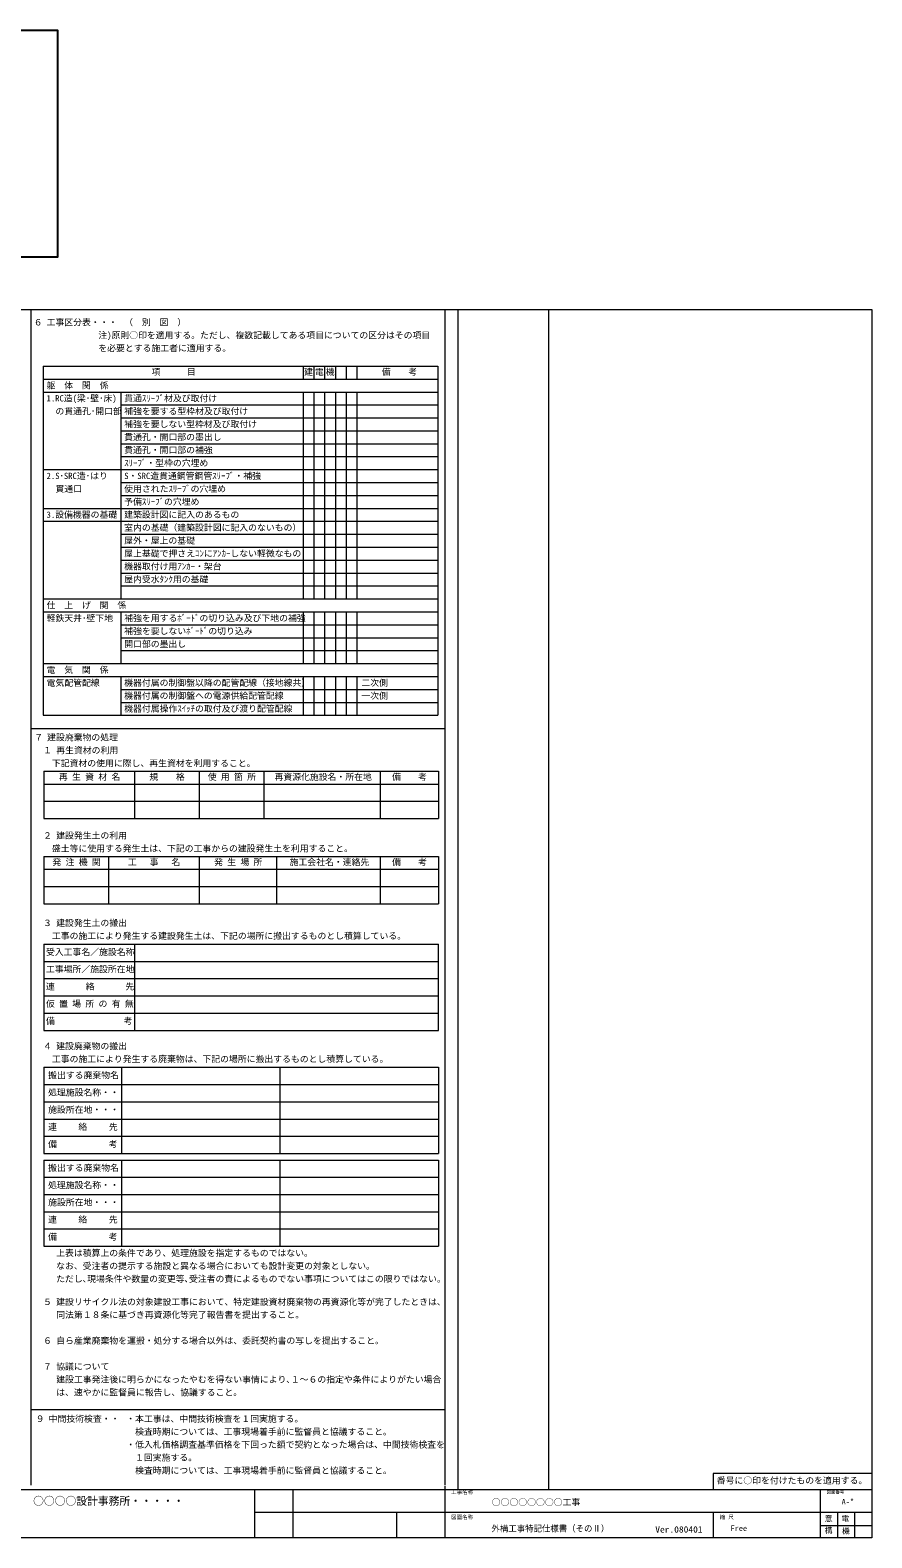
# Model space of a CAD drawing. Units: millimetres on the paper. Extents: x -692 to 396, y -285 to 415.
# Drawn here: x 6 to 396, y -285 to 415 of the extents above; entities that cross this region are included whole.
import ezdxf
from ezdxf.enums import TextEntityAlignment as Align

# ---------------------------------------------------------------- set-up
doc = ezdxf.new("R2010")
doc.units = ezdxf.units.MM
for name, color, linetype, lineweight in [('0-2_文字', 7, 'Continuous', 18), ('0-3_文字', 4, 'Continuous', 18), ('0-4', 7, 'Continuous', 18), ('0-7', 1, 'Continuous', 25), ('1-0', 5, 'Continuous', 18), ('1-1', 7, 'Continuous', 18)]:
    doc.layers.add(name, color=color, linetype=linetype, lineweight=lineweight)
doc.styles.add('ＭＳ ゴシック', font='')
doc.styles.get('ＭＳ ゴシック').set_extended_font_data('MS Gothic')

msp = doc.modelspace()

# ---------------------------------------------------------------- linework, layer by layer
at = {"layer": '0-2_文字', "color": 4}
for p, q in [((11.697, 258.723), (194.747, 258.723)), ((11.697, 258.723), (11.697, 150.723)), ((11.697, 252.723), (194.747, 252.723)), ((132.197, 258.723), (132.197, 252.723)), ((137.197, 258.723), (137.197, 252.723)), ((142.197, 258.723), (142.197, 252.723)), ((147.197, 258.723), (147.197, 252.723)), ((152.197, 258.723), (152.197, 252.723)), ((157.197, 258.723), (157.197, 252.723)), ((194.747, 258.723), (194.747, 150.723)), ((11.697, 246.723), (194.747, 246.723)), ((47.697, 246.723), (47.697, 150.723)), ((132.197, 246.723), (132.197, 192.723)), ((137.197, 246.723), (137.197, 192.723)), ((142.197, 246.723), (142.197, 192.723)), ((147.197, 246.723), (147.197, 192.723)), ((152.197, 246.723), (152.197, 192.723)), ((157.197, 246.723), (157.197, 192.723)), ((47.697, 240.723), (194.747, 240.723)), ((47.697, 234.723), (194.747, 234.723)), ((47.697, 228.723), (194.747, 228.723)), ((47.697, 222.723), (194.747, 222.723)), ((11.697, 210.723), (194.747, 210.723)), ((47.697, 216.723), (194.747, 216.723)), ((47.697, 204.723), (194.747, 204.723)), ((47.697, 198.723), (194.747, 198.723)), ((11.697, 192.723), (194.747, 192.723)), ((132.197, 192.723), (132.197, 150.723)), ((137.197, 192.723), (137.197, 150.723)), ((142.197, 192.723), (142.197, 150.723)), ((147.197, 192.723), (147.197, 150.723)), ((152.197, 192.723), (152.197, 150.723)), ((157.197, 192.723), (157.197, 150.723)), ((11.697, 186.723), (194.747, 186.723)), ((47.697, 180.723), (194.747, 180.723)), ((47.697, 174.723), (194.747, 174.723)), ((47.697, 168.723), (194.747, 168.723)), ((47.697, 162.723), (194.747, 162.723)), ((47.697, 156.723), (194.747, 156.723)), ((11.697, 150.723), (194.747, 150.723))]:
    msp.add_line(p, q, dxfattribs=at)
at = {"layer": '0-3_文字'}
for p, q in [((6, 284.958), (6, -260.558)), ((11.697, 150.723), (194.747, 150.723)), ((11.697, 150.723), (11.697, 96.723)), ((194.747, 150.723), (194.747, 96.723)), ((11.697, 144.723), (194.747, 144.723)), ((47.697, 144.723), (47.697, 120.723)), ((132.197, 144.723), (132.197, 120.723)), ((137.197, 144.723), (137.197, 120.723)), ((142.197, 144.723), (142.197, 120.723)), ((147.197, 144.723), (147.197, 120.723)), ((152.197, 144.723), (152.197, 120.723)), ((157.197, 144.723), (157.197, 120.723)), ((47.697, 138.723), (194.747, 138.723)), ((47.697, 132.723), (194.747, 132.723)), ((47.697, 126.723), (194.747, 126.723)), ((11.697, 120.723), (194.747, 120.723)), ((11.697, 114.723), (194.747, 114.723)), ((47.697, 114.723), (47.697, 96.723)), ((132.197, 114.723), (132.197, 96.723)), ((137.197, 114.723), (137.197, 96.723)), ((142.197, 114.723), (142.197, 96.723)), ((147.197, 114.723), (147.197, 96.723)), ((152.197, 114.723), (152.197, 96.723)), ((157.197, 114.723), (157.197, 96.723)), ((47.697, 108.723), (194.747, 108.723)), ((47.697, 102.723), (194.747, 102.723)), ((11.697, 96.723), (194.747, 96.723)), ((6, 90.598), (198, 90.598)), ((11.951, 70.795), (11.951, 48.795)), ((11.951, 70.795), (195, 70.795)), ((53.951, 70.795), (53.951, 48.795)), ((83.951, 70.795), (83.951, 48.795)), ((113.951, 70.795), (113.951, 48.795)), ((167.951, 70.795), (167.951, 48.795)), ((195, 70.795), (195, 48.795)), ((11.951, 64.795), (195, 64.795)), ((11.951, 56.795), (195, 56.795)), ((11.951, 48.795), (195, 48.795)), ((11.951, 31.259), (11.951, 9.259)), ((11.951, 31.259), (195, 31.259)), ((41.951, 31.259), (41.951, 9.259)), ((83.951, 31.259), (83.951, 9.259)), ((119.951, 31.259), (119.951, 9.259)), ((167.951, 31.259), (167.951, 9.259)), ((195, 31.259), (195, 9.259)), ((11.951, 25.259), (195, 25.259)), ((11.951, 17.259), (195, 17.259)), ((11.951, 17.259), (195, 17.259)), ((11.951, 9.259), (195, 9.259)), ((11.951, -9.483), (11.951, -49.483)), ((11.951, -9.483), (195, -9.483)), ((53.951, -9.483), (53.951, -49.483)), ((195, -49.483), (195, -9.483)), ((11.951, -17.483), (195, -17.483)), ((11.951, -25.483), (195, -25.483)), ((11.951, -33.483), (195, -33.483)), ((11.951, -41.483), (195, -41.483)), ((11.951, -49.483), (195, -49.483)), ((11.951, -66.634), (11.951, -106.634)), ((47.951, -66.634), (47.951, -106.634)), ((121.475, -66.634), (121.475, -106.634)), ((11.951, -74.634), (195, -74.634)), ((11.951, -82.634), (195, -82.634)), ((11.951, -90.634), (195, -90.634)), ((11.951, -98.634), (195, -98.634)), ((11.951, -106.634), (195, -106.634)), ((11.951, -109.634), (11.951, -149.634)), ((11.951, -109.634), (195, -109.634)), ((47.951, -109.634), (47.951, -149.634)), ((121.475, -109.634), (121.475, -149.634)), ((195, -109.634), (195, -149.634)), ((11.951, -117.634), (195, -117.634)), ((11.951, -125.634), (195, -125.634)), ((11.951, -133.634), (195, -133.634)), ((11.951, -141.634), (195, -141.634)), ((11.951, -149.634), (195, -149.634))]:
    msp.add_line(p, q, dxfattribs=at)
msp.add_lwpolyline([(11.951, -66.634), (195, -66.634), (195, -106.634)], dxfattribs=at)
at = {"layer": '0-4', "color": 4}
for p, q in [((204, 284.958), (204, -262.542)), ((246, 284.958), (246, -262.542))]:
    msp.add_line(p, q, dxfattribs=at)
at = {"layer": '0-7'}
msp.add_lwpolyline([(-153.718, 414.628), (18.315, 414.628), (18.315, 309.345), (-153.718, 309.345)], close=True, dxfattribs=at)
at = {"layer": '1-0', "color": 4}
msp.add_line((6, -225.422), (198, -225.422), dxfattribs=at)
at = {"layer": '1-0', "color": 7}
for p, q in [((-396, -262.542), (396, -262.542)), ((109.75, -262.542), (109.75, -284.958)), ((127.5, -262.542), (127.5, -284.958)), ((198, -260.942), (198, -284.958)), ((372, -262.542), (372, -284.958)), ((109.75, -273.042), (396, -273.042)), ((175.5, -273.042), (175.5, -284.958)), ((322.467, -273.426), (322.467, -284.958)), ((372, -279.192), (396, -279.192)), ((380, -273.042), (380, -284.958)), ((388, -273.042), (388, -284.958)), ((396, -284.958), (-396, -284.958))]:
    msp.add_line(p, q, dxfattribs=at)
msp.add_lwpolyline([(396, -255.15), (322.467, -255.15), (322.467, -262.542)], dxfattribs=at)
at = {"layer": '1-1'}
msp.add_line((198, 284.958), (198, -260.558), dxfattribs=at)
msp.add_lwpolyline([(-396, -284.958), (-396, 284.958), (396, 284.958), (396, -284.958)], dxfattribs=at)

# ---------------------------------------------------------------- texts
at = {"layer": '0-2_文字', "style": 'ＭＳ ゴシック'}
for s, p in [('６', (7.247, 276.723)), ('工事区分表・・・', (13.247, 276.723)), ('（\u3000別\u3000図\u3000）', (49.247, 276.723)), ('注)原則○印を適用する。ただし、複数記載してある項目についての区分はその項目', (37.247, 270.723)), ('を必要とする施工者に適用する。', (37.247, 264.723)), ('\u3000\u3000\u3000\u3000\u3000\u3000\u3000\u3000\u3000\u3000\u3000\u3000項\u3000\u3000\u3000目', (12.697, 253.723)), ('建', (132.697, 253.717)), ('電', (137.69, 253.723)), ('機', (142.697, 253.723)), ('   備\u3000\u3000考', (162.697, 253.723)), ('躯\u3000体\u3000関\u3000係', (13.247, 247.454)), ('1.RC造(梁･壁･床)', (13.247, 241.454)), ('貫通ｽﾘｰﾌﾞ材及び取付け', (49.247, 241.454)), ('\u3000の貫通孔･開口部', (13.247, 235.454)), ('補強を要する型枠材及び取付け', (49.247, 235.454)), ('補強を要しない型枠材及び取付け', (49.247, 229.454)), ('貫通孔・開口部の墨出し', (49.247, 223.454)), ('貫通孔・開口部の補強', (49.247, 217.454)), ('ｽﾘｰﾌﾞ・型枠の穴埋め', (49.247, 211.454)), ('2.S･SRC造･はり', (13.247, 205.454)), ('\u3000貫通口', (13.247, 199.454)), ('使用されたｽﾘｰﾌﾞの穴埋め', (49.247, 199.454)), ('S・SRC造貫通鋼管鋼管ｽﾘｰﾌﾞ・補強', (49.247, 205.454)), ('予備ｽﾘｰﾌﾞの穴埋め', (49.247, 193.454)), ('3.設備機器の基礎', (13.247, 187.454)), ('建築設計図に記入のあるもの', (49.247, 187.454)), ('室内の基礎（建築設計図に記入のないもの）', (49.247, 181.454)), ('屋外・屋上の基礎', (49.247, 175.454)), ('屋上基礎で押さえｺﾝにｱﾝｶｰしない軽微なもの', (49.247, 169.454)), ('機器取付け用ｱﾝｶｰ・架台', (49.247, 163.454)), ('屋内受水ﾀﾝｸ用の基礎', (49.247, 157.454))]:
    msp.add_text(s, height=2.933, dxfattribs=at).set_placement(p, align=Align.BOTTOM_LEFT)
at = {"layer": '0-3_文字', "color": 7, "style": 'ＭＳ ゴシック'}
for s, p in [('仕\u3000上\u3000げ\u3000関\u3000係', (13.247, 145.454)), ('軽鉄天井･壁下地', (13.247, 139.454)), ('補強を用するﾎﾞｰﾄﾞの切り込み及び下地の補強', (49.247, 139.454)), ('補強を要しないﾎﾞｰﾄﾞの切り込み', (49.247, 133.454)), ('開口部の墨出し', (49.247, 127.454)), ('電\u3000気\u3000関\u3000係', (13.247, 115.454)), ('電気配管配線', (13.247, 109.454)), ('機器付属の制御盤以降の配管配線（接地線共）', (49.247, 109.454)), (' 二次側', (157.247, 109.454)), ('機器付属の制御盤への電源供給配管配線', (49.247, 103.454)), (' 一次側', (157.247, 103.454)), ('機器付属操作ｽｲｯﾁの取付及び渡り配管配線', (49.247, 97.454)), ('７', (7.5, 84.114)), ('建設廃棄物の処理', (13.5, 84.114)), ('\u3000１ 再生資材の利用', (7.5, 78.114)), ('\u3000\u3000下記資材の使用に際し、再生資材を利用すること。', (7.5, 72.114)), ('再 生 資 材 名', (18.951, 65.795)), ('規\u3000\u3000格', (60.951, 65.795)), ('使 用 箇 所', (87.951, 65.795)), ('再資源化施設名・所在地', (118.951, 65.795)), ('備    考', (173.475, 65.795)), ('\u3000２ 建設発生土の利用', (7.5, 38.579)), ('\u3000\u3000盛土等に使用する発生土は、下記の工事からの建設発生土を利用すること。', (7.5, 32.579)), ('発 注 機 関', (15.951, 26.259)), ('工   事   名', (50.951, 26.259)), ('発 生 場 所', (90.951, 26.259)), ('施工会社名・連絡先', (125.951, 26.259)), ('備    考', (173.475, 26.259)), ('\u3000３ 建設発生土の搬出', (7.5, -1.983)), ('\u3000\u3000工事の施工により発生する建設発生土は、下記の場所に搬出するものとし積算している。', (7.5, -7.983)), ('受入工事名／施設名称', (12.951, -15.483)), ('工事場所／施設所在地', (12.951, -23.483)), ('連\u3000\u3000\u3000 絡\u3000\u3000 \u3000先', (12.951, -31.483)), ('仮 置 場 所 の 有 無', (12.951, -39.483)), ('備                考', (12.951, -47.483)), ('\u3000４ 建設廃棄物の搬出', (7.5, -59.134)), ('\u3000\u3000工事の施工により発生する廃棄物は、下記の場所に搬出するものとし積算している。', (7.5, -65.134)), ('搬出する廃棄物名', (13.951, -72.634)), ('処理施設名称・・', (13.951, -80.634)), ('施設所在地・・・', (13.951, -88.634)), ('連     絡     先', (13.951, -96.634)), ('備            考', (13.951, -104.634)), ('搬出する廃棄物名', (13.951, -115.634)), ('処理施設名称・・', (13.951, -123.634)), ('施設所在地・・・', (13.951, -131.634)), ('連     絡     先', (13.951, -139.634)), ('備            考', (13.951, -147.634)), ('\u3000上表は積算上の条件であり、処理施設を指定するものではない。', (13.579, -155.134)), ('\u3000なお、受注者の提示する施設と異なる場合においても設計変更の対象としない。', (13.579, -161.134)), ('\u3000ただし､現場条件や数量の変更等､受注者の責によるものでない事項についてはこの限りではない。', (13.579, -167.134)), ('\u3000５ 建設リサイクル法の対象建設工事において、特定建設資材廃棄物の再資源化等が完了したときは、', (7.5, -177.805)), ('\u3000\u3000 同法第１８条に基づき再資源化等完了報告書を提出すること。', (7.5, -183.805)), ('\u3000６ 自ら産業廃棄物を運搬・処分する場合以外は、委託契約書の写しを提出すること。', (7.5, -195.805)), ('\u3000７ 協議について', (7.5, -207.805)), ('\u3000\u3000 建設工事発注後に明らかになったやむを得ない事情により､１～６の指定や条件によりがたい場合', (7.5, -213.805)), ('\u3000\u3000 は、速やかに監督員に報告し、協議すること。', (7.5, -219.805))]:
    msp.add_text(s, height=2.933, dxfattribs=at).set_placement(p, align=Align.BOTTOM_LEFT)
at = {"layer": '0-4', "style": 'ＭＳ ゴシック'}
for s, p in [('９', (8.186, -232.058)), ('中間技術検査・・', (14.186, -232.058)), ('・本工事は、中間技術検査を１回実施する。', (50.186, -232.058)), ('\u3000検査時期については、工事現場着手前に監督員と協議すること。', (50.186, -238.058)), ('・低入札価格調査基準価格を下回った額で契約となった場合は、中間技術検査を', (50.186, -244.058)), ('\u3000検査時期については、工事現場着手前に監督員と協議すること。', (50.186, -256.058)), ('\u3000１回実施する。', (50.186, -250.058))]:
    msp.add_text(s, height=2.933, dxfattribs=at).set_placement(p, align=Align.BOTTOM_LEFT)
at = {"layer": '1-0', "color": 7, "style": 'ＭＳ ゴシック'}
for s, height, p in [('番号に○印を付けたものを適用する。', 2.933, (324.069, -260.698)), ('○○○○設計事務所・・・・・', 3.666, (7.01, -270.794)), ('工事名称', 1.833, (200.86, -265.192)), ('図面番号', 1.466, (375, -264.942)), ('○○○○○○○○工事', 2.933, (219.713, -270.794)), ('A-*', 2.566, (381.978, -270.242)), ('図面名称', 1.833, (200.86, -276.792)), ('縮 尺', 1.833, (325.467, -276.792)), ('Free', 2.566, (330.467, -282.542)), ('意', 2.566, (374.164, -278.105)), ('電', 2.566, (381.886, -277.967)), ('構', 2.566, (374.118, -283.621)), ('機', 2.566, (382.162, -283.805))]:
    msp.add_text(s, height=height, dxfattribs=at).set_placement(p, align=Align.BOTTOM_LEFT)
at = {"layer": '1-0', "color": 7, "style": 'ＭＳ ゴシック', "width": 0.95}
msp.add_text('外構工事特記仕様書（そのⅡ）', height=2.933, dxfattribs=at).set_placement((219.602, -282.955), align=Align.BOTTOM_LEFT)
at = {"layer": '1-0', "color": 3, "style": 'ＭＳ ゴシック', "width": 1.1}
msp.add_text('Ver.080401', height=2.933, dxfattribs=at).set_placement((295.547, -283.408), align=Align.BOTTOM_LEFT)

doc.saveas('drawing.dxf')
